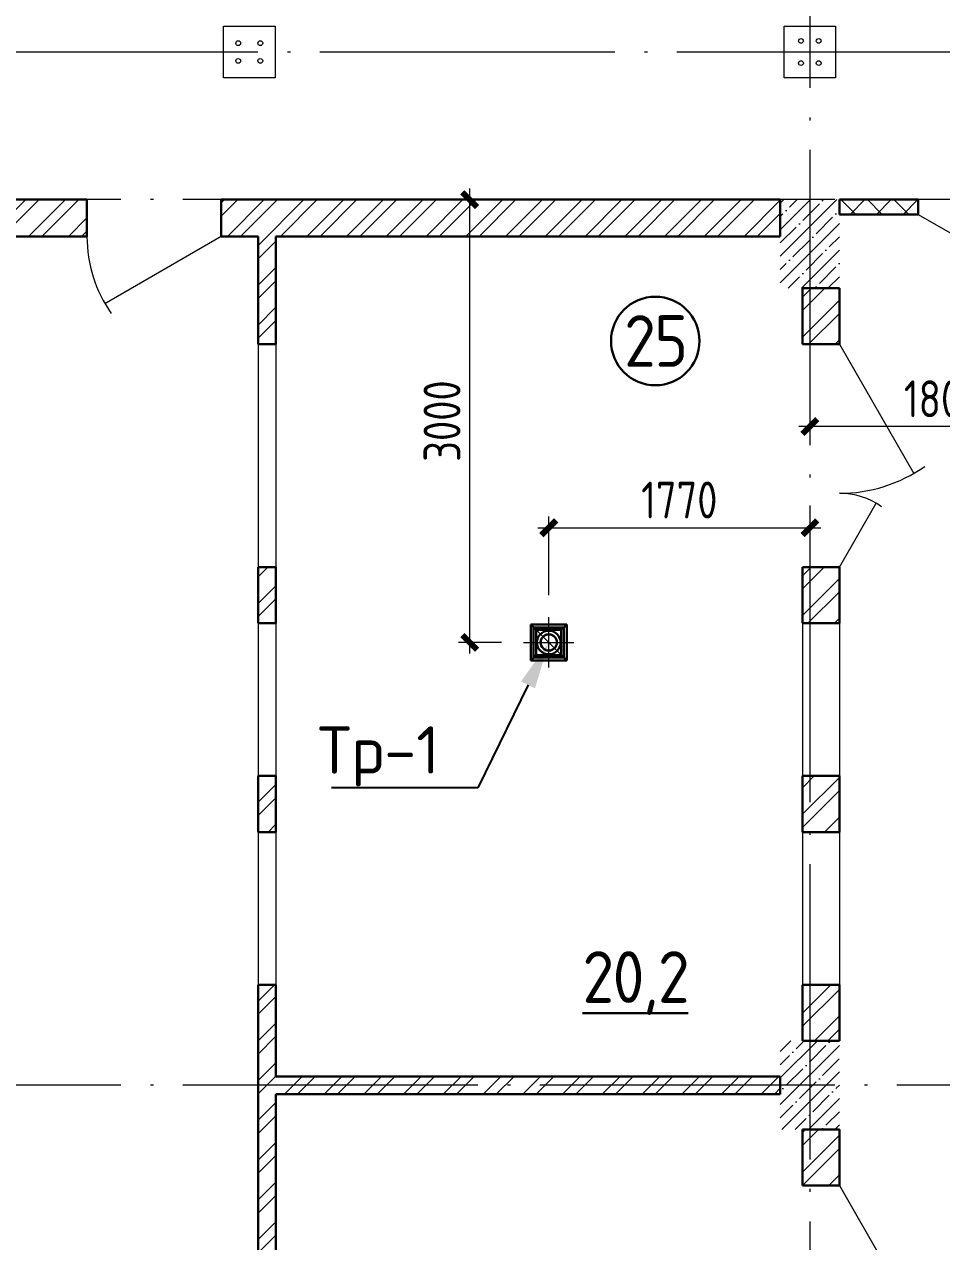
# Model space of a CAD drawing. Extents: x -965262 to 1142518, y -357520 to 71675.
# Drawn here: x -26802 to -20584, y -206212 to -197965 of the extents above; entities that cross this region are included whole.
import ezdxf
from ezdxf import colors
from ezdxf.entities.mleader import LeaderData, LeaderLine
from ezdxf.math import Vec2, Vec3

# ---------------------------------------------------------------- set-up
doc = ezdxf.new("R2010")
doc.units = 0
doc.header["$LTSCALE"] = 10
for name, pattern in [('ACAD_ISO04W100', [30, 24, -3, 0, -3]), ('DOTE', [2.42, 2, -0.2, 0.02, -0.2]), ('HIDDEN', [9.525, 6.35, -3.175])]:
    doc.linetypes.add(name, pattern=pattern)
doc.layers.get('0').update_dxf_attribs({"linetype": 'CONTINUOUS', "lineweight": 30})
doc.layers.get('Defpoints').update_dxf_attribs({"linetype": 'CONTINUOUS'})
doc.layers.add('DOTE', color=7, linetype='DOTE', lineweight=9)
doc.layers.add('Полы_лотки', color=7, linetype='CONTINUOUS', lineweight=30)
doc.styles.add('GOST-2.304_Type-B', font='isocpeur.ttf', dxfattribs={"width": 0.9})
doc.styles.get("Standard").update_dxf_attribs({"font": 'isocpeur.ttf', "height": 300})
doc.styles.add('ГОСТ 2м', font='isocpeur.ttf', dxfattribs={"width": 0.8, "height": 250})
doc.dimstyles.new('ГОСТ 2м', dxfattribs={"dimtxt": 250, "dimasz": 100, "dimexe": 75, "dimexo": 150, "dimgap": 62.5, "dimtad": 1, "dimdec": 0, "dimtxsty": 'ГОСТ 2м', "dimblk": 'ARCHTICK', "dimcen": 150, "dimdle": 75, "dimclrd": 256, "dimclre": 256, "dimclrt": 256, "dimadec": 0, "dimazin": 0, "dimtfac": 1, "dimtdec": 0, "dimtmove": 0, "dimatfit": 3, "dimldrblk": 'OBLIQUE', "dimfxl": 1, "dimlwd": 15, "dimlwe": 15, "dimarcsym": 0})
pattern_1 = [(45, (-49229.33, -272886.6), (-89.80256, 89.80256), []), (45, (-49139.53, -272886.6), (-89.80256, 89.80256), [158.75, -31.75, 0, -31.75])]

# ---------------------------------------------------------------- blocks, each defined once
blk = doc.blocks.new('_ArchTick')
at = {"color": 0, "linetype": 'ByBlock', "lineweight": 0, "const_width": 0.4}
blk.add_lwpolyline([(-0.5, -0.5), (0.5, 0.5)], dxfattribs=at)
blk = doc.blocks.new('*D1475')
at = {"lineweight": 15, "transparency": 16777216}
for p, q in [((-21477.4, -200539.2), (-21477.4, -200614.2)), ((-19677.5, -201072.1), (-19677.5, -200614.2)), ((-19602.5, -200689.2), (-21552.4, -200689.2))]:
    blk.add_line(p, q, dxfattribs=at)
at = {"layer": 'Defpoints', "color": 0, "lineweight": 15, "transparency": 16777216}
for p in [(-21477.4, -200689.2), (-21477.4, -200689.2), (-19677.5, -201222.1, -11610.3)]:
    blk.add_point(p, dxfattribs=at)
at = {"lineweight": 15, "transparency": 16777216, "xscale": 100, "yscale": 100, "zscale": 100, "rotation": 180}
blk.add_blockref('_ArchTick', (-21477.4, -200689.2), dxfattribs=at)
at = {"lineweight": 15, "transparency": 16777216, "xscale": 100, "yscale": 100, "zscale": 100}
blk.add_blockref('_ArchTick', (-19677.5, -200689.2), dxfattribs=at)
at = {"lineweight": 15, "transparency": 16777216, "insert": (-20577.5, -200501.7), "char_height": 250, "attachment_point": 5, "style": 'ГОСТ 2м'}
blk.add_mtext('1800', dxfattribs=at)
blk = doc.blocks.new('_Oblique')
at = {"color": 0, "linetype": 'ByBlock', "lineweight": -2}
blk.add_line((-0.5, -0.5), (0.5, 0.5), dxfattribs=at)
blk = doc.blocks.new('*D1478')
at = {"lineweight": 15, "transparency": 16777216}
for p, q in [((-21477.4, -201225.1), (-21477.4, -201300.1)), ((-23247, -201832.2), (-23247, -201300.1)), ((-23322, -201375.1), (-21402.4, -201375.1))]:
    blk.add_line(p, q, dxfattribs=at)
at = {"layer": 'Defpoints', "color": 0, "lineweight": 15, "transparency": 16777216}
for p in [(-21477.4, -201375.1), (-21477.4, -201375.1), (-23247, -201982.2, -13512.2)]:
    blk.add_point(p, dxfattribs=at)
at = {"lineweight": 15, "transparency": 16777216, "xscale": 100, "yscale": 100, "zscale": 100, "rotation": 180}
blk.add_blockref('_ArchTick', (-23247, -201375.1), dxfattribs=at)
at = {"lineweight": 15, "transparency": 16777216, "xscale": 100, "yscale": 100, "zscale": 100}
blk.add_blockref('_ArchTick', (-21477.4, -201375.1), dxfattribs=at)
at = {"lineweight": 15, "transparency": 16777216, "insert": (-22362.2, -201187.6), "char_height": 250, "attachment_point": 5, "style": 'ГОСТ 2м'}
blk.add_mtext('1770', dxfattribs=at)
blk = doc.blocks.new('*D1479')
at = {"lineweight": 15, "transparency": 16777216}
for p, q in [((-23783.2, -202227.6), (-23783.2, -199077.1)), ((-23933.2, -199152.1), (-23858.2, -199152.1)), ((-23567.5, -202152.6), (-23858.2, -202152.6))]:
    blk.add_line(p, q, dxfattribs=at)
at = {"layer": 'Defpoints', "color": 0, "lineweight": 15, "transparency": 16777216}
for p in [(-23783.2, -199152.1), (-23783.2, -199152.1), (-23417.5, -202152.6, -12611)]:
    blk.add_point(p, dxfattribs=at)
at = {"lineweight": 15, "transparency": 16777216, "xscale": 100, "yscale": 100, "zscale": 100}
for p, rotation in [((-23783.2, -199152.1), 90), ((-23783.2, -202152.6), 270)]:
    blk.add_blockref('_ArchTick', p, dxfattribs=dict(at, rotation=rotation))
at = {"lineweight": 15, "transparency": 16777216, "insert": (-23970.7, -200652.4), "char_height": 250, "attachment_point": 5, "rotation": 90, "style": 'ГОСТ 2м'}
blk.add_mtext('3000', dxfattribs=at)

msp = doc.modelspace()

# ---------------------------------------------------------------- hatches: boundary and pattern name
at = {"lineweight": 15}
h = msp.add_hatch(dxfattribs=at)
h.set_pattern_fill('ANSI32', scale=20)
h.set_pattern_definition([(45, (-26326.46, -199225.07), (-134.7038, 134.7038), []), (45, (-26236.65, -199225.07), (-134.7038, 134.7038), [])])
h.paths.add_polyline_path([(-26257.4, -199152.1), (-26377.4, -199152.1), (-26377.4, -199402.1), (-26257.4, -199402.1)], flags=17)
h.paths.add_polyline_path([(-25347.4, -199152.1), (-25467.4, -199152.1), (-25467.4, -199402.1), (-25347.4, -199402.1)])
h.paths.add_polyline_path([(-21277.4, -212621.9), (-21477.4, -212621.9), (-21477.4, -213132.1), (-21277.4, -213132.1)])
h.paths.add_polyline_path([(-21477.4, -212621.9), (-21527.4, -212621.9), (-21527.4, -212882.1), (-22307.4, -212882.1), (-22307.4, -216292.1), (-22057.4, -216292.1), (-22057.4, -213132.1), (-21477.4, -213132.1)])
h.paths.add_polyline_path([(-21277.4, -211452.1), (-21477.4, -211452.1), (-21477.4, -211711.9), (-21277.4, -211711.9)])
h.paths.add_polyline_path([(-27527.4, -216851.7), (-27527.4, -216471.7), (-27277.4, -216471.7), (-27277.4, -216852.1), (-27527.4, -216852.1)])
h.paths.add_polyline_path([(-27527.4, -215051.7), (-27527.4, -213251.7), (-27277.4, -213251.7), (-27277.4, -215051.7)])
h.paths.add_polyline_path([(-27527.4, -211831.7), (-27527.4, -211452.1), (-27277.4, -211452.1), (-27277.4, -211831.7)])
h.paths.add_polyline_path([(-27527.4, -210852.1), (-27527.4, -210471.7), (-27277.4, -210471.7), (-27277.4, -210852.1), (-27527.4, -210851.7)])
h.paths.add_polyline_path([(-27527.4, -209051.7), (-27527.4, -208541.7), (-27277.4, -208541.7), (-27277.4, -209051.7)])
h.paths.add_polyline_path([(-27527.4, -207121.7), (-27527.4, -206741.7), (-27277.4, -206741.7), (-27277.4, -207121.7)])
h.paths.add_polyline_path([(-27527.4, -205831.7), (-27527.4, -205452.1), (-27277.4, -205452.1), (-27277.4, -205831.7)])
h.paths.add_polyline_path([(-27527.4, -204852.1), (-27527.4, -204471.7), (-27277.4, -204471.7), (-27277.4, -204852.1)])
h.paths.add_polyline_path([(-27527.4, -203436.7), (-27527.4, -203056.7), (-27277.4, -203056.7), (-27277.4, -203436.7)])
h.paths.add_polyline_path([(-27527.4, -202021.7), (-27527.4, -201642.1), (-27277.4, -201642.1), (-27277.4, -202021.7)])
h.paths.add_polyline_path([(-27527.4, -200132.1), (-27527.4, -199752.1), (-27277.4, -199752.5), (-27277.4, -200132.1)])
h.paths.add_polyline_path([(-27277.4, -199402.1), (-27277.4, -199152.1), (-26257.4, -199152.1), (-26257.4, -199402.1)])
h.paths.add_polyline_path([(-25347.4, -199152.1), (-21677.4, -199152.1), (-21677.4, -199402.1), (-25097.4, -199402.1), (-25097.4, -200131.7), (-25217.4, -200131.7), (-25217.4, -199402.1), (-25347.4, -199402.1)])
h.paths.add_polyline_path([(-21527.4, -200132.1), (-21527.4, -199752.1), (-21277.4, -199752.1), (-21277.4, -200132.1)])
h.paths.add_polyline_path([(-25217.4, -202021.7), (-25217.4, -201641.7), (-25097.4, -201641.7), (-25097.4, -202021.7)])
h.paths.add_polyline_path([(-21527.4, -202022.1), (-21527.4, -201642.1), (-21277.4, -201642.1), (-21277.4, -202022.1)])
h.paths.add_polyline_path([(-21527.4, -203437.1), (-21527.4, -203057.1), (-21277.4, -203057.1), (-21277.4, -203437.1)])
h.paths.add_polyline_path([(-25217.4, -203436.7), (-25217.4, -203056.7), (-25097.4, -203056.7), (-25097.4, -203436.7)])
h.paths.add_polyline_path([(-21677.4, -211452.1), (-25217.4, -211451.7), (-25217.4, -204471.7), (-25097.4, -204471.7), (-25097.4, -205092.1), (-21677.4, -205092.1), (-21677.4, -205212.1), (-25097.4, -205212.1), (-25097.4, -208157.1), (-21527.4, -208157.1), (-21527.4, -207896.7), (-21277.4, -207896.7), (-21277.4, -208406.7), (-21527.4, -208406.7), (-21527.3, -208277.1), (-25097.4, -208277.1), (-25097.4, -211331.7), (-21677.4, -211331.7), (-21677.4, -211451.7)])
h.paths.add_polyline_path([(-21527.4, -204852.1), (-21527.4, -204471.7), (-21277.4, -204471.7), (-21277.4, -204851.7)])
h.paths.add_polyline_path([(-21527.4, -205832.1), (-21527.4, -205452.1), (-21277.4, -205452.1), (-21277.4, -205832.1)], flags=17)
h.paths.add_polyline_path([(-21527.4, -207122.1), (-21527.4, -206742.1), (-21277.4, -206742.1), (-21277.4, -207122.1)], flags=17)
h.paths.add_polyline_path([(-21527.4, -209561.7), (-21527.4, -209181.7), (-21277.4, -209181.7), (-21277.4, -209561.7)])
h.paths.add_polyline_path([(-21527.4, -210852.1), (-21527.4, -210471.7), (-21277.4, -210471.7), (-21277.4, -210852.1)], flags=17)
h.paths.add_polyline_path([(-25217.4, -214242.1), (-25217.4, -212882.1), (-23587.4, -212882.1), (-23587.4, -216292.1), (-23707.4, -216292.1), (-23707.4, -213002.1), (-25097.4, -213002.1), (-25097.4, -214242.1)])
h.paths.add_polyline_path([(-25217.4, -216292.1), (-25217.4, -215152.1), (-25097.4, -215152.1), (-25097.4, -216292.1)], flags=17)
h.paths.add_polyline_path([(-21527.4, -211711.9), (-21477.4, -211711.9), (-21477.4, -211452.1), (-21527.4, -211452.1)])
h = msp.add_hatch(dxfattribs=at)
h.set_pattern_fill('ANSI35', scale=20, style=0)
h.set_pattern_definition(pattern_1)
h.paths.add_polyline_path([(-21277.4, -199152.1), (-21677.4, -199152.1), (-21677.4, -199752.1), (-21277.4, -199752.1)])
h = msp.add_hatch(dxfattribs=at)
h.set_pattern_fill('ANSI37', scale=40, angle=90)
h.set_pattern_definition([(135, (-15618.1, -199233.01), (-89.8026, -89.8026), []), (225, (-15618.1, -199233.01), (89.8026, -89.8026), [])])
h.paths.add_polyline_path([(-15477.4, -199152.1), (-15777.4, -199152.1), (-15777.4, -199252.1), (-15477.4, -199252.1)])
h.paths.add_polyline_path([(-15477.4, -199152.1), (-15777.4, -199152.1), (-15777.4, -199252.1), (-15477.4, -199252.1)], flags=17)
h.paths.add_polyline_path([(-21277.4, -199252.1), (-20692.4, -199252.1), (-20692.4, -199152.1), (-21277.4, -199152.1)])
h.paths.add_polyline_path([(-19792.4, -199252.1), (-19342.4, -199252.1), (-19342.4, -199152.1), (-19792.4, -199152.1)])
h.paths.add_polyline_path([(-16742.4, -199252.1), (-16177.4, -199252.1), (-16177.4, -199152.1), (-16742.4, -199152.1)])
h.paths.add_polyline_path([(-15777.4, -199252.1), (-15477.4, -199252.1), (-15477.4, -199152.1), (-15777.4, -199152.1)])
h.paths.add_polyline_path([(-19842.4, -199252.1), (-19792.4, -199252.1), (-19792.4, -199152.1), (-19842.4, -199152.1)])
h.paths.add_polyline_path([(-20742.4, -199252.1), (-20692.4, -199252.1), (-20692.4, -199152.1), (-20742.4, -199152.1)])
h = msp.add_hatch(dxfattribs=at)
h.set_pattern_fill('ANSI35', scale=20, style=0)
h.set_pattern_definition(pattern_1)
h.paths.add_polyline_path([(-21277.4, -204852.1), (-21677.4, -204852.1), (-21677.4, -205452.1), (-21277.4, -205452.1)])

# ---------------------------------------------------------------- linework, layer by layer
at = {"color": 7, "lineweight": 15}
for p, q in [((-25452.4, -198327.1, -3259.8), (-25452.4, -197977.1, -3259.8)), ((-25452.4, -197977.1, -3259.8), (-25102.4, -197977.1, -3259.8)), ((-25102.4, -197977.1, -3259.8), (-25102.4, -198327.1, -3259.8)), ((-21652.4, -198327.1, -4711.1), (-21652.4, -197977.1, -4711.1)), ((-21652.4, -197977.1, -4711.1), (-21302.4, -197977.1, -4711.1)), ((-21302.4, -197977.1, -4711.1), (-21302.4, -198327.1, -4711.1)), ((-25102.4, -198327.1, -3259.8), (-25452.4, -198327.1, -3259.8)), ((-21302.4, -198327.1, -4711.1), (-21652.4, -198327.1, -4711.1)), ((-20742.4, -199252.1, -4711.1), (-19963, -199702.1, -4711.1)), ((-25467.4, -199402.1, -1451.3), (-26255.5, -199857.1, -1451.3)), ((-25217.4, -200131.7, -1451.3), (-25217.4, -201641.7, -1451.3)), ((-25097.4, -200131.7, -1451.3), (-25097.4, -201641.7, -1451.3)), ((-21277.4, -200132.1, -1451.3), (-20772.4, -201006.8, -1451.3)), ((-21277.4, -201642.1, -1451.3), (-21027.4, -201209.1, -1451.3)), ((-25217.4, -202021.7, -1451.3), (-25217.4, -203056.7, -1451.3)), ((-25097.4, -202021.7, -1451.3), (-25097.4, -203056.7, -1451.3)), ((-21527.4, -202022.1, -1451.3), (-21527.4, -203057.1, -1451.3)), ((-21277.4, -202022.1, -1451.3), (-21277.4, -203057.1, -1451.3)), ((-25217.4, -203436.7, -1451.3), (-25217.4, -204471.7, -3259.8)), ((-25097.4, -203436.7, -1451.3), (-25097.4, -204471.7, -3259.8)), ((-21527.4, -203437.1, -1451.3), (-21527.4, -204471.7, -1451.3)), ((-21277.4, -203437.1, -1451.3), (-21277.4, -204471.7, -1451.3)), ((-21277.4, -205832.1, -3259.8), (-20822.4, -206620.2, -3259.8))]:
    msp.add_line(p, q, dxfattribs=at)
at = {"color": 7, "ltscale": 200}
for p, q in [((-27277.4, -199152.1, -1451.3), (-26377.4, -199152.1, -1451.3)), ((-26377.4, -199152.1, -1451.3), (-26377.4, -199402.1, -1451.3)), ((-25467.4, -199152.1, -1451.3), (-21677.4, -199152.1, -1451.3)), ((-25467.4, -199402.1, -1451.3), (-25467.4, -199152.1, -1451.3)), ((-21677.4, -199402.1, -3259.8), (-21677.4, -199152.1, -3259.8)), ((-21277.4, -199152.1, -1451.3), (-20742.4, -199152.1, -4711.1)), ((-20742.4, -199152.1, -4711.1), (-20742.4, -199252.1, -4711.1)), ((-21277.4, -199252.1, -1451.3), (-20742.4, -199252.1, -4711.1)), ((-27277.4, -199402.1, -1451.3), (-26377.4, -199402.1, -1451.3)), ((-25467.4, -199402.1, -1451.3), (-25217.4, -199402.1, -1451.3)), ((-25097.4, -199402.1, -1451.3), (-21677.4, -199402.1, -1451.3))]:
    msp.add_line(p, q, dxfattribs=at)
at = {"color": 7}
for p, q in [((-21277.4, -199252.1, -3259.8), (-21277.4, -199152.1, -3259.8)), ((-25217.4, -200131.7, -1451.3), (-25217.4, -199402.1, -1451.3)), ((-25097.4, -200131.7, -1451.3), (-25097.4, -199402.1, -1451.3)), ((-21527.4, -199752.1, -1451.3), (-21527.4, -200132.1, -1451.3)), ((-21277.4, -199752.1, -1451.3), (-21277.4, -200132.1, -1451.3)), ((-25217.4, -200131.7, -1451.3), (-25097.4, -200131.7, -1451.3)), ((-25217.4, -202021.7, -1451.3), (-25217.4, -201641.7, -1451.3)), ((-25217.4, -201641.7, -1451.3), (-25097.4, -201641.7, -1451.3)), ((-25097.4, -202021.7, -1451.3), (-25097.4, -201641.7, -1451.3)), ((-21527.4, -201642.1, -1451.3), (-21527.4, -202022.1, -1451.3)), ((-21277.4, -201642.1, -1451.3), (-21277.4, -202022.1, -1451.3)), ((-25217.4, -202021.7, -1451.3), (-25097.4, -202021.7, -1451.3)), ((-25217.4, -203056.7, -1451.3), (-25097.4, -203056.7, -1451.3)), ((-25217.4, -203436.7, -1451.3), (-25217.4, -203056.7, -1451.3)), ((-25097.4, -203436.7, -1451.3), (-25097.4, -203056.7, -1451.3)), ((-21527.4, -203057.1, -1451.3), (-21527.4, -203437.1, -1451.3)), ((-21277.4, -203057.1, -1451.3), (-21277.4, -203437.1, -1451.3)), ((-25217.4, -203436.7, -3259.8), (-25097.4, -203436.7, -3259.8)), ((-25217.4, -209931.9, -1451.3), (-25217.4, -204471.7, -3259.8)), ((-25217.4, -204471.7, -3259.8), (-25097.4, -204471.7, -3259.8)), ((-25097.4, -205092.1, -1451.3), (-25097.4, -204471.7, -3259.8)), ((-21527.4, -204471.7, -1451.3), (-21527.4, -204852.1, -1451.3)), ((-21277.4, -204471.7, -1451.3), (-21277.4, -204852.1, -1451.3)), ((-21677.4, -205092.1, -1451.3), (-25097.4, -205092.1, -1451.3)), ((-21677.4, -205212.5, -3259.8), (-21677.4, -205092.1, -1451.3)), ((-25097.4, -208157.1, -1451.3), (-25097.4, -205212.1, -1451.3)), ((-21677.4, -205212.1, -1451.3), (-25097.4, -205212.1, -1451.3)), ((-21527.4, -205452.1, -3259.8), (-21527.4, -205832.1, -3259.8)), ((-21277.4, -205452.1, -3259.8), (-21277.4, -205832.1, -3259.8))]:
    msp.add_line(p, q, dxfattribs=at)
at = {"color": 7, "ltscale": 2}
for p, q in [((-21277.4, -199752.1, -3259.8), (-21527.4, -199752.1, -3259.8)), ((-21277.4, -200132.1, -1451.3), (-21527.4, -200132.1, -1451.3)), ((-21277.4, -201642.1, -1451.3), (-21527.4, -201642.1, -1451.3)), ((-21277.4, -202022.1, -1451.3), (-21527.4, -202022.1, -1451.3)), ((-21277.4, -203057.1, -1451.3), (-21527.4, -203057.1, -1451.3)), ((-21277.4, -203437.1, -1451.3), (-21527.4, -203437.1, -1451.3)), ((-21277.4, -204471.7, -1451.3), (-21527.4, -204471.7, -1451.3)), ((-21277.4, -204852.1, -3259.8), (-21527.4, -204852.1, -3259.8)), ((-21277.4, -205452.1, -3259.8), (-21527.4, -205452.1, -3259.8)), ((-21277.4, -205832.1, -3259.8), (-21527.4, -205832.1, -3259.8))]:
    msp.add_line(p, q, dxfattribs=at)
at = {"color": 1, "lineweight": 15}
msp.add_line((-23369.5, -202030.1, -4711.1), (-23124.5, -202275.1, -4711.1), dxfattribs=at)
at = {"color": 7, "lineweight": 15}
for centre in [(-25352.4, -198092.1, -3259.8), (-25202.4, -198092.1, -3259.8), (-21537.4, -198077.1, -4711.1), (-21417.4, -198077.1, -4711.1), (-25352.4, -198212.1, -3259.8), (-25202.4, -198212.1, -3259.8), (-21537.4, -198227.1, -4711.1), (-21417.4, -198227.1, -4711.1)]:
    msp.add_circle(centre, 16, dxfattribs=at)
at = {"color": 7}
msp.add_circle((-22525.1, -200110, 8350.5), 300, dxfattribs=at)
at = {"color": 7, "lineweight": 15}
for centre, radius, start, end in [((-25467.4, -199402.1, -1451.3), 910, 180, 215), ((-21277.4, -200132.1, -1451.3), 1010, 270, 305), ((-21277.4, -201642.1, -1451.3), 500, 55, 90)]:
    msp.add_arc(centre, radius, start, end, dxfattribs=at)
at = {"layer": 'DOTE', "color": 7, "ltscale": 100, "extrusion": (0, -1, 0)}
msp.add_line((-21477.4, -162515.3, -4711.1), (-21477.4, -237687.4, -4711.1), dxfattribs=at)
at = {"layer": 'DOTE', "color": 7, "ltscale": 100}
for p, q in [((-15538.3, -198152.1, -4711.1), (-72369, -198152.1, -1451.3)), ((-1947.4, -199152.1, -4711.1), (-73832.7, -199152.1, -4711.1)), ((-1947.4, -205152.1, -4711.1), (-73832.7, -205152.1, -4711.1))]:
    msp.add_line(p, q, dxfattribs=at)
at = {"layer": 'Полы_лотки', "color": 1, "linetype": 'ACAD_ISO04W100', "lineweight": 9, "ltscale": 10}
for p, q in [((-23247, -202323.1, -4260.5), (-23247, -201982.2, -5161.7)), ((-23417.5, -202152.6, -4260.5), (-23076.5, -202152.6, -5161.7))]:
    msp.add_line(p, q, dxfattribs=at)
at = {"layer": 'Полы_лотки', "color": 5}
for p, q in [((-23369.5, -202030.1, -4711.1), (-23124.5, -202030.1, -4711.1)), ((-23369.5, -202275.1, -4711.1), (-23369.5, -202030.1, -4711.1)), ((-23369.5, -202030.1, -4711.1), (-23332, -202067.6, -4711.1)), ((-23144.5, -202050.1, -4711.1), (-23349.5, -202050.1, -4711.1)), ((-23349.5, -202050.1, -4711.1), (-23349.5, -202255.1, -4711.1)), ((-23124.5, -202030.1, -4711.1), (-23162, -202067.6, -4711.1)), ((-23144.5, -202255.1, -4711.1), (-23144.5, -202050.1, -4711.1)), ((-23124.5, -202275.1, -4711.1), (-23124.5, -202030.1, -4711.1)), ((-23162, -202067.6, -4711.1), (-23332, -202067.6, -4711.1)), ((-23332, -202067.6, -4711.1), (-23332, -202237.6, -4711.1)), ((-23162, -202067.6, -4711.1), (-23162, -202237.6, -4711.1)), ((-23369.5, -202275.1, -4711.1), (-23332, -202237.6, -4711.1)), ((-23369.5, -202275.1, -4711.1), (-23124.5, -202275.1, -4711.1)), ((-23349.5, -202255.1, -4711.1), (-23144.5, -202255.1, -4711.1)), ((-23162, -202237.6, -4711.1), (-23332, -202237.6, -4711.1)), ((-23124.5, -202275.1, -4711.1), (-23162, -202237.6, -4711.1))]:
    msp.add_line(p, q, dxfattribs=at)
for radius in [80, 55]:
    msp.add_circle((-23247, -202152.6, -4711.1), radius, dxfattribs=at)
at = {"layer": 'Полы_лотки', "color": 6, "linetype": 'HIDDEN', "ltscale": 10}
msp.add_circle((-23247, -202152.6, -4711.1), 55, dxfattribs=at)

# ---------------------------------------------------------------- texts
at = {"color": 7, "char_height": 350, "attachment_point": 5, "style": 'GOST-2.304_Type-B'}
for s, insert, width in [('{\\fISOCPEUR|b0|i0|c0|p34;\\T0.95;25}', (-22525.1, -200110, 13061.6), 800), ('{\\fISOCPEUR|b0|i0|c0|p34;\\T0.95;\\L20,2}', (-22660.8, -204460.1, -4711.1), 2000)]:
    msp.add_mtext(s, dxfattribs=dict(at, insert=insert, width=width))

# ---------------------------------------------------------------- dimensions: what is measured, and where the dimension line sits
at = {"lineweight": 15}
dim = msp.add_linear_dim(base=(-23783.2, -199152.1, 8350.5), p1=(-23417.5, -202152.6, -4260.5), p2=(-23783.2, -199152.1, 8350.5), angle=90, text='3000', dimstyle='ГОСТ 2м', dxfattribs=at)
dim.commit()
dim.dimension.update_dxf_attribs({"geometry": '*D1479', "text_midpoint": (-23970.7, -200652.4, 8350.5)})
for base, p1, p2, picture, middle in [((-21477.4, -200689.2, 8350.5), (-19677.5, -201222.1, -3259.8), (-21477.4, -200689.2, 8350.5), '*D1475', (-20577.5, -200501.7, 8350.5)), ((-21477.4, -201375.1, 8350.5), (-23247, -201982.2, -5161.7), (-21477.4, -201375.1, 8350.5), '*D1478', (-22362.2, -201187.6, 8350.5))]:
    dim = msp.add_linear_dim(base=base, p1=p1, p2=p2, dimstyle='ГОСТ 2м', dxfattribs=at)
    dim.commit()
    dim.dimension.update_dxf_attribs({"geometry": picture, "text_midpoint": middle})

# ---------------------------------------------------------------- leaders
at = {"layer": 'Полы_лотки', "color": 5, "lineweight": 15}
ml = msp.add_multileader_mtext('Standard', dxfattribs=at)
ml.set_content('Тр-1', color=5)
ml.set_leader_properties()
ml.build(insert=Vec2(0, 0))
ml.multileader.update_dxf_attribs({"has_text_frame": 1, "text_right_attachment_type": 6, "dogleg_length": 36, "arrow_head_size": 320})
ctx = ml.context
ctx.base_point, ctx.char_height, ctx.arrow_head_size, ctx.landing_gap_size, ctx.plane_origin = Vec3(-24801.2, -202928.9, -4711.1), 320, 320, 16, Vec3(-40402.7, -212859.1, -4711.1)
ctx.right_attachment, ctx.text_align_type = 6, 2
notes = []
notes.append((ctx, [(1, (1, 1, 0), (-23728.9, -203136.9, -4711.1), (-1, 0), 240.3, [(0, [(-23247, -202152.6, -4711.1)], 0, [])])]))
ctx.mtext.insert, ctx.mtext.width, ctx.mtext.defined_height, ctx.mtext.alignment, ctx.mtext.flow_direction = Vec3(-23985.2, -202720.9, -4711.1), 726.761, 8690.9, 3, 5
for ctx, leaders in notes:
    for number, flags, end, landing, length, lines in leaders:
        leader = LeaderData()
        leader.index, (leader.has_last_leader_line, leader.has_dogleg_vector, leader.attachment_direction) = number, flags
        leader.last_leader_point, leader.dogleg_vector, leader.dogleg_length = Vec3(end), Vec3(landing), length
        for number, points, colour, breaks in lines:
            line = LeaderLine()
            line.index, line.vertices, line.color, line.breaks = number, Vec3.list(points), colors.encode_raw_color(colour), breaks
            leader.lines.append(line)
        ctx.leaders.append(leader)

doc.saveas('drawing.dxf')
